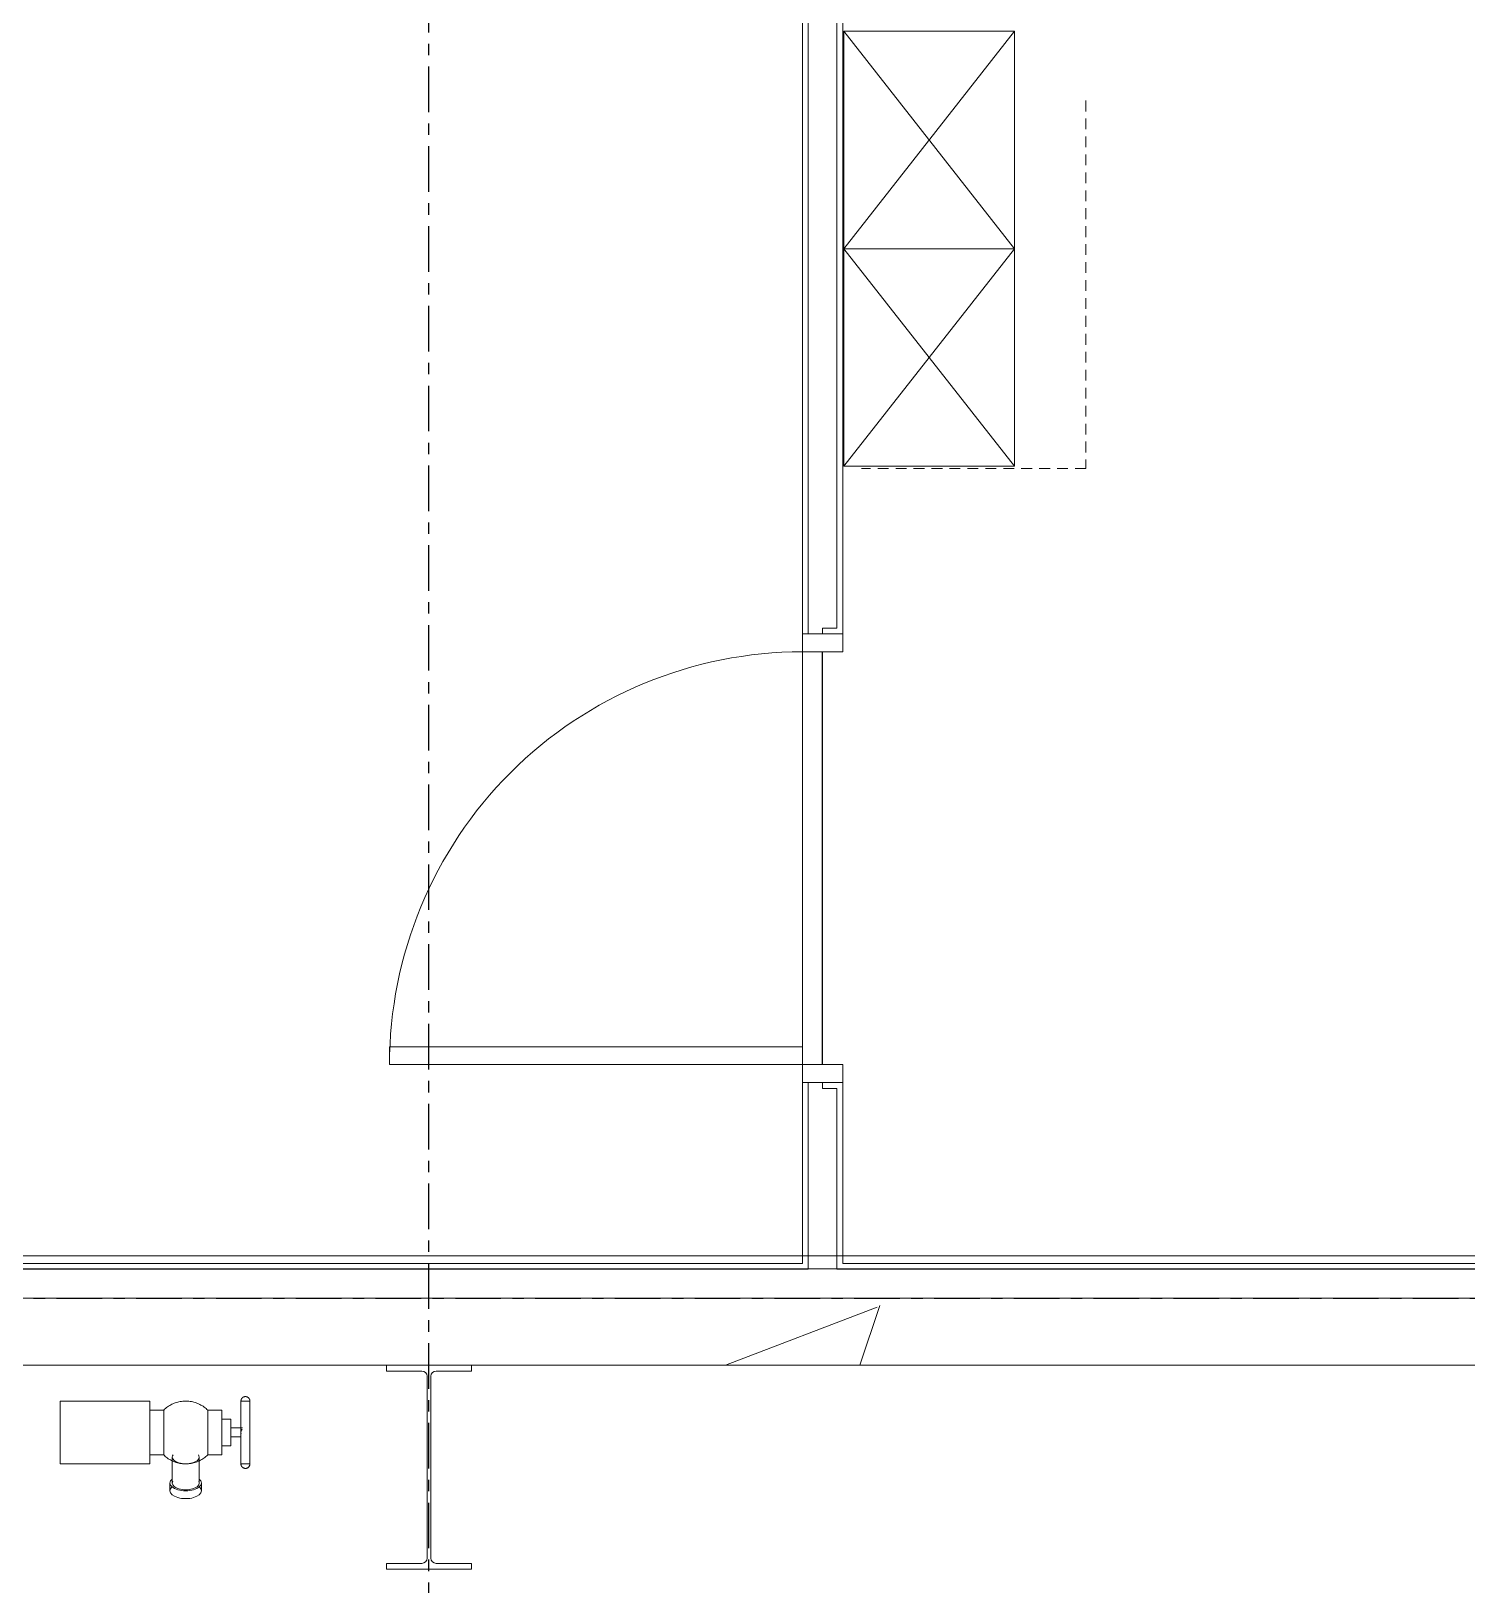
# Model space of a CAD drawing. Header units: millimetres. Extents: x -677815 to 406757, y -145898 to 39000.
# Drawn here: x 241801 to 245001, y -639 to 2823 of the extents above; entities that cross this region are included whole.
import ezdxf

# ---------------------------------------------------------------- set-up
doc = ezdxf.new("R2010")
doc.units = ezdxf.units.MM
doc.header["$LTSCALE"] = 8
doc.linetypes.add('Xref building Toll$0$_SBA Dash - Loose', pattern=[5, 3, -2])
doc.linetypes.add('Xref building Toll$0$Grid Line', pattern=[22.225, 12.7, -3.175, 3.175, -3.175])
for name, color, linetype, lineweight in [('Xref building Toll$0$A-DETL', 8, 'Continuous', 9), ('Xref building Toll$0$A-DOOR', 8, 'Continuous', 9), ('Xref building Toll$0$A-DOOR-HDLN', 8, 'Continuous', 9), ('Xref building Toll$0$A-FLOR', 8, 'Continuous', 25), ('Xref building Toll$0$A-GENM', 8, 'Continuous', 9), ('Xref building Toll$0$A-WALL', 8, 'Continuous', 9), ('Xref building Toll$0$A-WALL-PATT', 8, 'Continuous', 9), ('Xref building Toll$0$I-FURN', 8, 'Continuous', 9), ('Xref building Toll$0$I-FURN-HDLN', 8, 'Continuous', 9), ('Xref building Toll$0$S-COLS', 8, 'Continuous', 9)]:
    doc.layers.add(name, color=color, linetype=linetype, lineweight=lineweight)
doc.layers.add('Xref building Toll$0$S-GRID', color=8, linetype='Continuous')

# ---------------------------------------------------------------- blocks, each defined once
blk = doc.blocks.new('Xref building Toll$0$Toll Grids')
at = {"layer": 'Xref building Toll$0$S-GRID', "linetype": 'Xref building Toll$0$Grid Line'}
for p, q in [((242688, -125373.3), (242688, 36031.5)), ((-9195.8, 0), (280997.7, 0))]:
    blk.add_line(p, q, dxfattribs=at)
blk = doc.blocks.new('Xref building Toll$0$_SBA 1SWING SPDoor 01a - 920W x 2700H AD-1991719-MASTER GROUND FLOOR')
at = {"layer": 'Xref building Toll$0$A-DOOR'}
for p, q in [((-500, -45), (-500, 45)), ((-460, 45), (-500, 45)), ((-500, 45), (-500, 45)), ((-460, 45), (-500, 45)), ((-500, 45), (-500, -45)), ((-460, 45), (-460, 45)), ((-460, 45), (-460, -45)), ((-460, -45), (-460, 45)), ((460, 45), (500, 45)), ((460, -45), (460, 45)), ((460, 45), (460, 45)), ((500, 45), (460, 45)), ((460, 45), (460, -45)), ((500, 45), (500, -45)), ((500, 45), (500, 45)), ((500, -45), (500, 45)), ((-500, -45), (-500, -45)), ((-500, -45), (-460, -45)), ((-500, -45), (-460, -45)), ((-460, -45), (-460, -45)), ((420, -45), (420, -965)), ((460, -45), (420, -45)), ((460, -965), (460, -45)), ((500, -45), (460, -45)), ((460, -45), (460, -45)), ((460, -45), (500, -45)), ((500, -45), (500, -45)), ((460, -965), (420, -965))]:
    blk.add_line(p, q, dxfattribs=at)
blk.add_arc((460, -45), 920, 180, 270, dxfattribs=at)
at = {"layer": 'Xref building Toll$0$A-DOOR-HDLN'}
blk.add_line((-460, -45), (460, -45), dxfattribs=at)
blk = doc.blocks.new('Xref building Toll$0$IVS-FURNITURE-Hung Cabinet 2 Adjustable Shelves - D380 W485 H680 A 3-1122472-MASTER GROUND FLOOR')
at = {"layer": 'Xref building Toll$0$I-FURN-HDLN'}
for p, q in [((-242.5, -380), (242.5, 0)), ((-242.5, 0), (242.5, -380)), ((-242.5, -380), (-242.5, 0)), ((-242.5, 0), (242.5, 0)), ((242.5, 0), (242.5, -380)), ((242.5, -380), (-242.5, -380))]:
    blk.add_line(p, q, dxfattribs=at)
blk = doc.blocks.new('Xref building Toll$0$IVS-FURNITURE-Hung Cabinet 2 Adjustable Shelves - D380 W485 H680 A 3-1122482-MASTER GROUND FLOOR')
at = {"layer": 'Xref building Toll$0$I-FURN-HDLN'}
for p, q in [((-242.5, 380), (242.5, 0)), ((-242.5, 0), (242.5, 380)), ((242.5, 380), (-242.5, 380)), ((-242.5, 380), (-242.5, 0)), ((242.5, 0), (242.5, 380)), ((-242.5, 0), (242.5, 0))]:
    blk.add_line(p, q, dxfattribs=at)
blk = doc.blocks.new('Xref building Toll$0$UB-Universal Beam-Column - C1_5_460UB67-1338434-MASTER GROUND FLOOR')
at = {"layer": 'Xref building Toll$0$S-COLS', "lineweight": 18}
for p, q in [((95, 227), (-95, 227)), ((-95, 227), (-95, 214.3)), ((-95, 214.3), (-15.65, 214.3)), ((15.65, 214.3), (95, 214.3)), ((95, 214.3), (95, 227)), ((-4.25, 202.9), (-4.25, -202.9)), ((4.25, -202.9), (4.25, 202.9)), ((-15.65, -214.3), (-95, -214.3)), ((-95, -214.3), (-95, -227)), ((-95, -227), (95, -227)), ((95, -214.3), (15.65, -214.3)), ((95, -227), (95, -214.3))]:
    blk.add_line(p, q, dxfattribs=at)
at = {"layer": 'Xref building Toll$0$S-COLS'}
for p, q in [((-95, 227), (-95, 227)), ((-95, 214.3), (-95, 214.3)), ((95, 227), (95, 227)), ((95, 214.3), (95, 214.3)), ((-95, -214.3), (-95, -214.3)), ((-95, -227), (-95, -227)), ((95, -214.3), (95, -214.3)), ((95, -227), (95, -227))]:
    blk.add_line(p, q, dxfattribs=at)
at = {"layer": 'Xref building Toll$0$S-COLS', "lineweight": 18}
for centre, start, end in [((-15.65, 202.9), 0, 90), ((15.65, 202.9), 90, 180), ((-15.65, -202.9), 270, 0), ((15.65, -202.9), 180, 270)]:
    blk.add_arc(centre, 11.4, start, end, dxfattribs=at)
blk = doc.blocks.new('Xref building Toll$0$HYD-SINGLE HEAD - Standard-V338-MASTER GROUND FLOOR')
at = {"layer": 'Xref building Toll$0$A-GENM'}
for p, q in [((186.5, 128.5), (-13.5, 128.5)), ((-13.5, -11.5), (-13.5, 128.5)), ((186.5, 128.5), (186.5, -11.5)), ((217.5, 108.5), (186.5, 108.5)), ((217.5, 108.5), (217.5, 106.8)), ((217.5, 58.5), (217.5, 108.5)), ((347.1, 108.5), (315.5, 108.5)), ((315.5, 58.5), (315.5, 108.5)), ((315.5, 108.5), (315.5, 106.8)), ((347.1, 108.5), (347.1, 8.5)), ((347.1, 106.8), (347.1, 108.5)), ((389.6, 128.5), (389.6, 58.5)), ((390, 128.5), (399.6, 128.5)), ((399.6, 128.5), (409.3, 128.5)), ((409.6, 108), (409.6, 128.5)), ((367.3, 88.5), (347.1, 88.5)), ((367.3, 88.5), (367.3, 28.5)), ((367.3, 73.5), (367.3, 88.5)), ((217.5, 8.5), (217.5, 58.5)), ((315.5, 8.5), (315.5, 58.5)), ((393.1, 68.5), (367.3, 68.5)), ((367.3, 48.5), (389.6, 48.5)), ((367.3, 28.5), (367.3, 43.5)), ((186.5, 8.5), (217.5, 8.5)), ((217.5, 10.2), (217.5, 8.5)), ((236.5, 3.7), (236.5, -54.1)), ((296.5, -54.1), (296.5, 3.7)), ((315.5, 10.2), (315.5, 8.5)), ((315.5, 8.5), (347.1, 8.5)), ((347.1, 28.5), (367.3, 28.5)), ((347.1, 8.5), (347.1, 10.2)), ((389.6, 9), (389.6, -11.5)), ((409.6, -11.5), (409.6, 31.7)), ((-13.5, -11.5), (186.5, -11.5)), ((399.6, -11.5), (390, -11.5)), ((409.3, -11.5), (399.6, -11.5)), ((231.5, -54.1), (231.5, -71.4)), ((301.5, -71.4), (301.5, -54.1))]:
    blk.add_line(p, q, dxfattribs=at)
at = {"layer": 'Xref building Toll$0$A-GENM', "flags": 128}
for points in [[(217.5, 108.5), (219.5, 110.4), (221.6, 112.2), (223.8, 114), (226.1, 115.6), (228.4, 117.2), (230.8, 118.7), (233.2, 120.1), (235.7, 121.3), (238.2, 122.5), (240.8, 123.6), (243.4, 124.6), (246.1, 125.4), (248.8, 126.2), (251.5, 126.9), (254.3, 127.4), (257, 127.8), (259.8, 128.2), (262.6, 128.4), (265.4, 128.5), (268.2, 128.5), (271, 128.3), (273.8, 128.1), (276.6, 127.7), (279.3, 127.3), (282.1, 126.7), (284.8, 126), (287.5, 125.2), (290.1, 124.4), (292.7, 123.4), (295.3, 122.3), (297.8, 121), (300.3, 119.7), (302.7, 118.3), (305.1, 116.8), (307.4, 115.2), (309.6, 113.6), (311.8, 111.8), (313.9, 109.9), (315.5, 108.5)], [(389.6, 128.5), (389.7, 128.9), (389.7, 129.3), (389.7, 129.7), (389.8, 130.1), (389.8, 130.5), (389.9, 130.9), (390, 131.2), (390.2, 131.6), (390.3, 132), (390.4, 132.4), (390.6, 132.7), (390.8, 133.1), (391, 133.4), (391.2, 133.8), (391.4, 134.1), (391.6, 134.4), (391.9, 134.8), (392.1, 135.1), (392.4, 135.4), (392.7, 135.6), (393, 135.9), (393.3, 136.2), (393.6, 136.4), (393.9, 136.7), (394.2, 136.9), (394.6, 137.1), (394.9, 137.3), (395.3, 137.5), (395.6, 137.6), (396, 137.8), (396.4, 137.9), (396.8, 138.1), (397.2, 138.2), (397.6, 138.3), (397.9, 138.3), (398.3, 138.4), (398.7, 138.4), (399.1, 138.5), (399.5, 138.5), (399.9, 138.5), (400.3, 138.4), (400.7, 138.4), (401.1, 138.4), (401.5, 138.3), (401.9, 138.2), (402.3, 138.1), (402.7, 138), (403.1, 137.9), (403.4, 137.7), (403.8, 137.6), (404.2, 137.4), (404.5, 137.2), (404.9, 137), (405.2, 136.8), (405.5, 136.6), (405.8, 136.3), (406.2, 136.1), (406.5, 135.8), (406.7, 135.5), (407, 135.2), (407.3, 134.9), (407.5, 134.6), (407.8, 134.3), (408, 134), (408.2, 133.6), (408.4, 133.3), (408.6, 132.9), (408.8, 132.6), (408.9, 132.2), (409.1, 131.8), (409.2, 131.4), (409.3, 131.1), (409.4, 130.7), (409.5, 130.3), (409.5, 129.9), (409.6, 129.5), (409.6, 129.1), (409.6, 128.7), (409.6, 128.5)], [(389.6, 111.9), (389.6, 113.7), (389.6, 115.4), (389.6, 117), (389.6, 118.5), (389.6, 119.9), (389.6, 121.1), (389.6, 122.3), (389.6, 123.4), (389.6, 124.4), (389.6, 125.3), (389.6, 126.1), (389.6, 126.8), (389.6, 127.3), (389.6, 127.8), (389.6, 128.1), (389.6, 128.3), (389.6, 128.5), (389.6, 128.5)], [(389.6, 128.5), (389.6, 128.4), (389.6, 128.2), (389.6, 128), (389.6, 127.6), (389.6, 127.1), (389.6, 126.5), (389.6, 125.7), (389.6, 124.9), (389.6, 124), (389.6, 122.9), (389.6, 121.8), (389.6, 120.6), (389.6, 119.2), (389.6, 117.8), (389.6, 116.2), (389.6, 114.6), (389.6, 112.9), (389.6, 111.1), (389.6, 109.2), (389.6, 107.2), (389.6, 105.2), (389.6, 103.1), (389.6, 100.9), (389.6, 98.6), (389.6, 96.3), (389.6, 93.9), (389.6, 91.5), (389.6, 89), (389.6, 86.4), (389.6, 83.8), (389.6, 81.2), (389.6, 78.5), (389.6, 75.8), (389.6, 73.1), (389.6, 70.4), (389.6, 67.6), (389.6, 64.8), (389.6, 62), (389.6, 59.2), (389.6, 56.4), (389.6, 53.6), (389.6, 50.8), (389.6, 48.1), (389.6, 45.3), (389.6, 42.6), (389.6, 39.9), (389.6, 37.2), (389.6, 34.5), (389.6, 31.9), (389.6, 29.3), (389.6, 26.8), (389.6, 24.3), (389.6, 21.9), (389.6, 19.6), (389.6, 17.3), (389.6, 15), (389.6, 12.9), (389.6, 10.8), (389.6, 8.8), (389.6, 6.9), (389.6, 5), (389.6, 3.2), (389.6, 1.6), (389.6, 0), (389.6, -1.5), (389.6, -2.9), (389.6, -4.2), (389.6, -5.4), (389.6, -6.5), (389.6, -7.5), (389.6, -8.4), (389.6, -9.1), (389.6, -9.8), (389.6, -10.4), (389.6, -10.8), (389.6, -11.2), (389.6, -11.4), (389.6, -11.5), (389.6, -11.5)], [(389.6, 57.7), (389.6, 60.5), (389.6, 63.3), (389.6, 66.1), (389.6, 68.9), (389.6, 71.6), (389.6, 74.4), (389.6, 77.1), (389.6, 79.8), (389.6, 82.4), (389.6, 85), (389.6, 87.6), (389.6, 90.1), (389.6, 92.6), (389.6, 95), (389.6, 97.4), (389.6, 99.7), (389.6, 101.9), (389.6, 104.1), (389.6, 104.6)], [(409.6, 128.5), (409.6, 128.4), (409.6, 128.2), (409.6, 128), (409.6, 127.6), (409.6, 127.1), (409.6, 126.5), (409.6, 125.7), (409.6, 124.9), (409.6, 124), (409.6, 122.9), (409.6, 121.8), (409.6, 120.6), (409.6, 119.2), (409.6, 117.8), (409.6, 116.2), (409.6, 114.6), (409.6, 112.9), (409.6, 111.1), (409.6, 109.2), (409.6, 107.2)], [(409.6, -11.5), (409.6, -11.5), (409.6, -11.3), (409.6, -11), (409.6, -10.6), (409.6, -10.1), (409.6, -9.5), (409.6, -8.8), (409.6, -8), (409.6, -7), (409.6, -6), (409.6, -4.9), (409.6, -3.6), (409.6, -2.3), (409.6, -0.8), (409.6, 0.7), (409.6, 2.3), (409.6, 4), (409.6, 5.8), (409.6, 7.7), (409.6, 9.7), (409.6, 11.8), (409.6, 13.9), (409.6, 16.1), (409.6, 18.3), (409.6, 20.7), (409.6, 23), (409.6, 25.5), (409.6, 28), (409.6, 30.5), (409.6, 33.1), (409.6, 35.7), (409.6, 38.4), (409.6, 41.1), (409.6, 43.8), (409.6, 46.6), (409.6, 49.3), (409.6, 52.1), (409.6, 54.9), (409.6, 57.7), (409.6, 60.5), (409.6, 63.3), (409.6, 66.1), (409.6, 68.9), (409.6, 71.6), (409.6, 74.4), (409.6, 77.1), (409.6, 79.8), (409.6, 82.4), (409.6, 85), (409.6, 87.6), (409.6, 90.1), (409.6, 92.6), (409.6, 95), (409.6, 97.4), (409.6, 99.7), (409.6, 101.9), (409.6, 104.1), (409.6, 106.1), (409.6, 108.2), (409.6, 110.1), (409.6, 111.9), (409.6, 113.7), (409.6, 115.4), (409.6, 117), (409.6, 118.5), (409.6, 119.9), (409.6, 121.1), (409.6, 122.3), (409.6, 123.4), (409.6, 124.4), (409.6, 125.3), (409.6, 126.1), (409.6, 126.8), (409.6, 127.3), (409.6, 127.8), (409.6, 128.1), (409.6, 128.3), (409.6, 128.5), (409.6, 128.5)], [(315.5, 8.5), (313.4, 6.6), (311.3, 4.7), (309.1, 3), (306.9, 1.3), (304.5, -0.3), (302.2, -1.7), (299.7, -3.1), (297.2, -4.4), (294.7, -5.6), (292.1, -6.7), (289.5, -7.6), (286.8, -8.5), (284.1, -9.3), (281.4, -9.9), (278.7, -10.5), (275.9, -10.9), (273.1, -11.2), (270.3, -11.4), (267.5, -11.5), (264.7, -11.5), (261.9, -11.4), (259.1, -11.1), (256.4, -10.8), (253.6, -10.3), (250.9, -9.8), (248.1, -9.1), (245.5, -8.3), (242.8, -7.4), (240.2, -6.4), (237.6, -5.3), (235.1, -4.1), (232.6, -2.8), (230.2, -1.4), (227.8, 0.1), (225.5, 1.7), (223.3, 3.4), (221.1, 5.2), (219, 7), (217.5, 8.5)], [(389.6, -11.5), (389.6, -11.5), (389.6, -11.3), (389.6, -11), (389.6, -10.6), (389.6, -10.1), (389.6, -9.5), (389.6, -8.8), (389.6, -8), (389.6, -7), (389.6, -6), (389.6, -4.9), (389.6, -3.6), (389.6, -2.3), (389.6, -0.8), (389.6, 0.7), (389.6, 2.3), (389.6, 4), (389.6, 5.8), (389.6, 7.7), (389.6, 9.7)], [(409.6, 31.9), (409.6, 29.3), (409.6, 26.8), (409.6, 24.3), (409.6, 21.9), (409.6, 19.6), (409.6, 17.3), (409.6, 15), (409.6, 12.9), (409.6, 10.8), (409.6, 8.8), (409.6, 6.9), (409.6, 5), (409.6, 3.2), (409.6, 1.6), (409.6, 0), (409.6, -1.5), (409.6, -2.9), (409.6, -4.2), (409.6, -5.4), (409.6, -6.5), (409.6, -7.5), (409.6, -8.4), (409.6, -9.1), (409.6, -9.8), (409.6, -10.4), (409.6, -10.8), (409.6, -11.2), (409.6, -11.4), (409.6, -11.5), (409.6, -11.5)], [(409.6, -11.5), (409.6, -11.9), (409.6, -12.3), (409.6, -12.7), (409.5, -13.1), (409.4, -13.5), (409.4, -13.9), (409.3, -14.3), (409.1, -14.7), (409, -15), (408.9, -15.4), (408.7, -15.8), (408.5, -16.1), (408.3, -16.5), (408.1, -16.8), (407.9, -17.2), (407.7, -17.5), (407.4, -17.8), (407.2, -18.1), (406.9, -18.4), (406.6, -18.7), (406.3, -19), (406, -19.2), (405.7, -19.5), (405.4, -19.7), (405, -19.9), (404.7, -20.2), (404.4, -20.3), (404, -20.5), (403.6, -20.7), (403.3, -20.8), (402.9, -21), (402.5, -21.1), (402.1, -21.2), (401.7, -21.3), (401.3, -21.4), (400.9, -21.4), (400.6, -21.5), (400.2, -21.5), (399.8, -21.5), (399.4, -21.5), (399, -21.5), (398.6, -21.5), (398.2, -21.4), (397.8, -21.3), (397.4, -21.3), (397, -21.2), (396.6, -21.1), (396.2, -20.9), (395.8, -20.8), (395.5, -20.6), (395.1, -20.4), (394.8, -20.3), (394.4, -20.1), (394.1, -19.8), (393.8, -19.6), (393.4, -19.4), (393.1, -19.1), (392.8, -18.8), (392.5, -18.6), (392.3, -18.3), (392, -18), (391.8, -17.7), (391.5, -17.3), (391.3, -17), (391.1, -16.7), (390.9, -16.3), (390.7, -16), (390.5, -15.6), (390.4, -15.3), (390.2, -14.9), (390.1, -14.5), (390, -14.1), (389.9, -13.7), (389.8, -13.3), (389.7, -12.9), (389.7, -12.5), (389.7, -12.1), (389.6, -11.7), (389.6, -11.5)]]:
    blk.add_lwpolyline(points, dxfattribs=at)
at = {"layer": 'Xref building Toll$0$A-GENM'}
blk.add_arc((399.6, 58.5), 10, 135, 195, dxfattribs=at)
for centre, major_axis, start_param, end_param in [((266.5, 3.7), (30, 0), 2.792527, 3.141593), ((266.5, 3.7), (-30, 0), 0, 3.141593), ((266.5, 3.7), (-30, 0), 3.141593, 3.490659), ((266.5, -54.1), (35, 0), 2.617994, 3.141593), ((266.5, -54.1), (-35, 0), 0, 3.141593), ((266.5, -71.4), (-35, 0), 5.759587, 6.283185), ((266.5, -54.1), (30, 0), 2.879793, 3.141593), ((266.5, -54.1), (-30, 0), 0, 3.141593), ((266.5, -54.1), (30, 0), 0, 0.261799), ((266.5, -54.1), (-35, 0), 3.141593, 3.665191), ((266.5, -71.4), (35, 0), 0, 0.523599), ((266.5, -71.4), (-35, 0), 0, 3.141593)]:
    blk.add_ellipse(centre, major_axis=major_axis, ratio=0.5, start_param=start_param, end_param=end_param, dxfattribs=at)
blk = doc.blocks.new('Xref building Toll$0$building block 28092016')
at = {"layer": 'Xref building Toll$0$A-WALL-PATT', "lineweight": 9}
h = blk.add_hatch(dxfattribs=at)
h.set_pattern_fill('FP_1', color=256, style=0, pattern_type=2)
h.set_pattern_definition([(50, (714549.7, -811512), (3643.682, -318.78), [381, -4191]), (355, (714549.7, -811512), (-704.856, 3821.136), [304.8, -3352.8]), (100.451, (714853.3, -811538.5), (2938.852, 3502.332), [323.8, -3561.8]), (46.184, (714549.7, -810496), (5421.58, -840.856), [571.5, -6286.5]), (96.636, (715001.5, -810566), (4748.05, 4948.55), [485.7, -5342.7]), (351.184, (714549.7, -810496), (4748.1, 4948.51), [457.2, -5029.2]), (21, (715057.7, -810750), (3032.288, -2045.304), [381, -4191]), (326, (715057.7, -810750), (1236.04, 3683.76), [304.8, -3352.8]), (71.451, (715310.3, -810920.4), (4268.343, 1638.425), [323.8, -3561.8]), (37.5, (714549.7, -811512), (61.772, 1691.101), [167.64, -3144.52, 167.64, -3235.96, -3365.5]), (37.5, (714549.7, -811512), (61.772, 1691.101), [-6715.76, 167.64, -3197.86]), (7.5, (714549.7, -811512), (1336.393, 2003.611), [167.64, -1772.92, 167.64, -3068.32, -1282.7]), (7.5, (714549.7, -811512), (1336.393, 2003.611), [-5176.52, 167.64, -1115.06]), (327.5, (713416.8, -811512), (2711.818, -114.5786), [167.64, -1102.36, 167.64, -3794.76, -5257.8]), (327.5, (713416.8, -811512), (2711.818, -114.5786), [-5232.4, 167.64, -5090.16]), (317.5, (712908.8, -811512), (2962.586, 508.533), [167.64, -1483.36, 167.64, -2463.8, -3733.8]), (317.5, (712908.8, -811512), (2962.586, 508.533), [-4282.44, 167.64, -3566.16])])
h.paths.add_polyline_path([(992549.6, -671649.5), (992549.6, -671499.5), (943064.6, -671499.5), (943064.6, -671649.5), (992399.6, -671649.5)], flags=0)
at = {"layer": 'Xref building Toll$0$A-DETL', "linetype": 'Xref building Toll$0$_SBA Dash - Loose'}
for p, q in [((966701.6, -668831.1), (966701.6, -669651.1)), ((966701.6, -669651.1), (966201.6, -669651.1))]:
    blk.add_line(p, q, dxfattribs=at)
at = {"layer": 'Xref building Toll$0$A-FLOR'}
blk.add_line((966114.6, -670979.5), (966114.6, -670059.5), dxfattribs=at)
at = {"layer": 'Xref building Toll$0$A-WALL', "lineweight": 18}
for p, q in [((966069.6, -664408), (966069.6, -670019.5)), ((966159.6, -670019.5), (966159.6, -664498)), ((966069.6, -670019.5), (966159.6, -670019.5)), ((966069.6, -671019.5), (966069.6, -671422.5)), ((966159.6, -671019.5), (966069.6, -671019.5)), ((966159.6, -671422.5), (966159.6, -671019.5)), ((992643.6, -671405.5), (929492.1, -671405.5)), ((966069.6, -671422.5), (961139.6, -671422.5)), ((968569.6, -671422.5), (966159.6, -671422.5)), ((929492.1, -671434.5), (992614.6, -671434.5)), ((961139.6, -671499.5), (974339.6, -671499.5)), ((954245.6, -671649.5), (965142.6, -671649.5)), ((965332.6, -671649.5), (973542.6, -671649.5))]:
    blk.add_line(p, q, dxfattribs=at)
at = {"layer": 'Xref building Toll$0$A-WALL'}
for p, q in [((966082.6, -664421), (966082.6, -670019.5)), ((966146.6, -670006.5), (966146.6, -664485)), ((966114.6, -670006.5), (966114.6, -670019.5)), ((966114.6, -670006.5), (966146.6, -670006.5)), ((966082.6, -671435.5), (966082.6, -671019.5)), ((966114.6, -671019.5), (966114.6, -671032.5)), ((966146.6, -671032.5), (966114.6, -671032.5)), ((966146.6, -671435.5), (966146.6, -671032.5)), ((966082.6, -671435.5), (961152.6, -671435.5)), ((968582.6, -671435.5), (966146.6, -671435.5))]:
    blk.add_line(p, q, dxfattribs=at)
at = {"layer": 'Xref building Toll$0$A-DOOR', "rotation": 270}
blk.add_blockref('Xref building Toll$0$_SBA 1SWING SPDoor 01a - 920W x 2700H AD-1991719-MASTER GROUND FLOOR', (966114.6, -670519.5), dxfattribs=at)
at = {"layer": 'Xref building Toll$0$A-GENM'}
blk.add_blockref('Xref building Toll$0$HYD-SINGLE HEAD - Standard-V338-MASTER GROUND FLOOR', (964428.9, -671857.7), dxfattribs=at)
at = {"layer": 'Xref building Toll$0$I-FURN'}
for name, p, rotation in [('Xref building Toll$0$IVS-FURNITURE-Hung Cabinet 2 Adjustable Shelves - D380 W485 H680 A 3-1122482-MASTER GROUND FLOOR', (966162.3, -668918.6), 270), ('Xref building Toll$0$IVS-FURNITURE-Hung Cabinet 2 Adjustable Shelves - D380 W485 H680 A 3-1122472-MASTER GROUND FLOOR', (966162.3, -669403.6), 90)]:
    blk.add_blockref(name, p, dxfattribs=dict(at, rotation=rotation))
at = {"layer": 'Xref building Toll$0$S-COLS'}
blk.add_blockref('Xref building Toll$0$UB-Universal Beam-Column - C1_5_460UB67-1338434-MASTER GROUND FLOOR', (965237.6, -671876.5), dxfattribs=at)
blk = doc.blocks.new('Xref building Toll')
for name, p in [('Xref building Toll$0$Toll Grids', (0, 0)), ('Xref building Toll$0$building block 28092016', (-722549.6, 671499.5))]:
    blk.add_blockref(name, p)

msp = doc.modelspace()

# ---------------------------------------------------------------- block references
msp.add_blockref('Xref building Toll', (0, 0))

doc.saveas('drawing.dxf')
